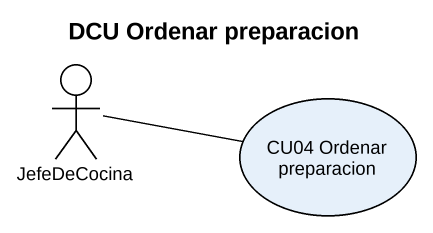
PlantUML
@startuml
title DCU Ordenar preparacion
actor JefeDeCocina
usecase "CU04 Ordenar preparacion" as CU04_Ordenar_preparacion
JefeDeCocina -right- CU04_Ordenar_preparacion
@enduml
